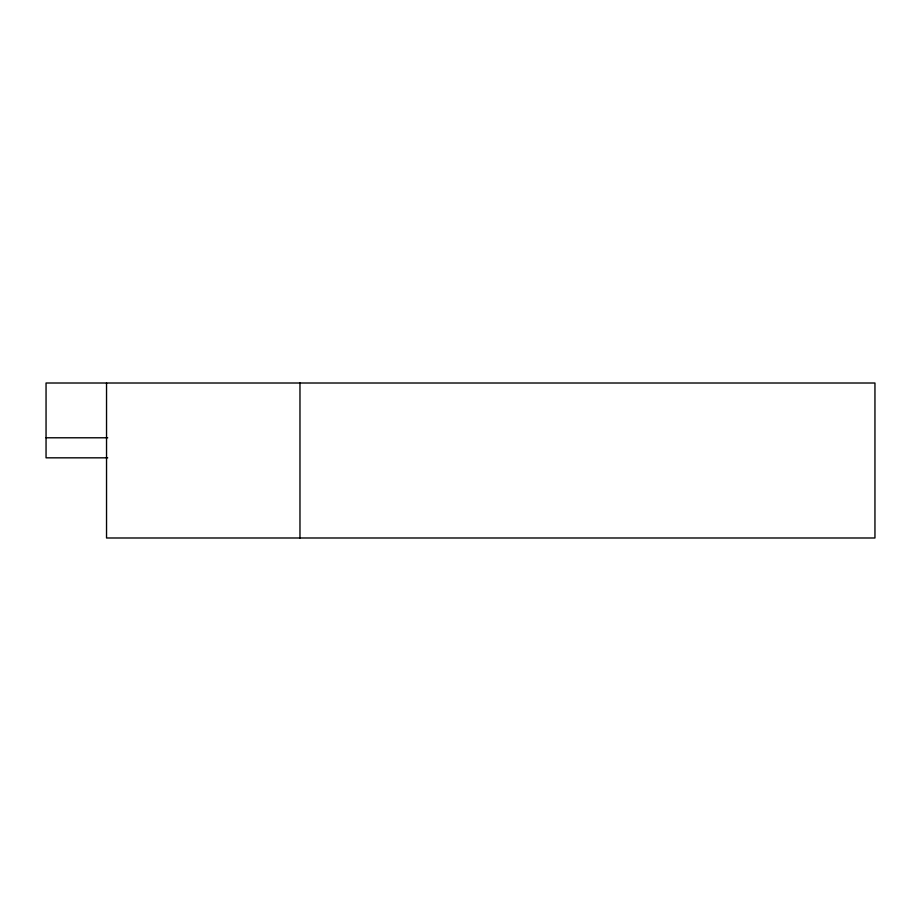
<?xml version="1.0" encoding="UTF-8"?>
<svg xmlns="http://www.w3.org/2000/svg" width="921" height="921" viewBox="0 0 921 921"><rect width="100%" height="100%" fill="white"/><g stroke="black" fill="none" stroke-linecap="round" stroke-linejoin="round"><path stroke-width="1.38" d="M46.05 437.786L107.722 437.786M107.722 457.829L46.05 457.829L46.05 383.009L874.95 383.009L874.95 537.991L106.537 537.991L106.537 383.009M299.97 383.009L299.97 537.991"/></g></svg>
